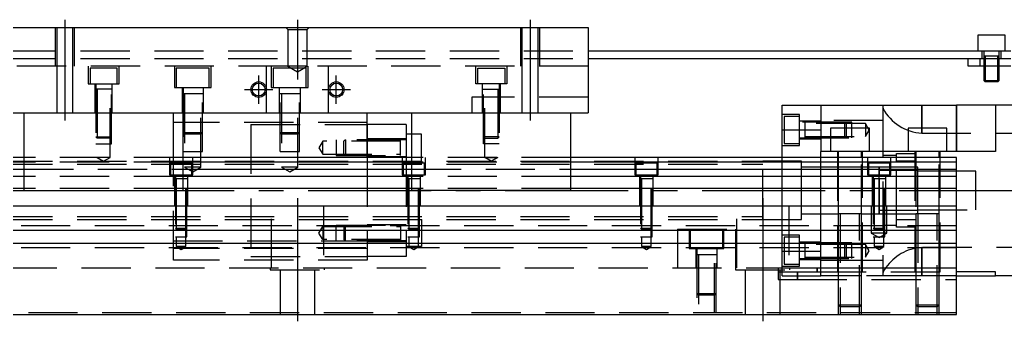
# Model space of a CAD drawing. Extents: x -13 to 561, y -279 to 87.
# Drawn here: x 115.4 to 369.6, y -247.7 to -169.7 of the extents above; entities that cross this region are included whole.
import ezdxf

# ---------------------------------------------------------------- set-up
doc = ezdxf.new("R2010")
doc.units = 0
doc.linetypes.add('CENTER', pattern=[50.8, 31.75, -6.35, 6.35, -6.35])
doc.linetypes.add('DASHED', pattern=[19.05, 12.7, -6.35])
doc.layers.get('0').update_dxf_attribs({"linetype": 'CONTINUOUS'})
doc.layers.add('CENTER', color=1, linetype='CENTER')

msp = doc.modelspace()

# ---------------------------------------------------------------- linework, layer by layer
at = {"color": 7, "linetype": 'CONTINUOUS'}
for p, q in [((112, -171.72), (262, -171.72)), ((262, -171.72), (262, -193.72)), ((369.5, -173.72), (362.5, -173.72)), ((362.5, -173.72), (362.5, -177.72)), ((369.5, -177.72), (369.5, -173.72)), ((262, -177.72), (371, -177.72)), ((262, -179.72), (363, -179.72)), ((360, -181.72), (360, -179.72)), ((363, -179.72), (363, -181.72)), ((363, -179.72), (371, -179.72)), ((363, -179.72), (371, -179.72)), ((363, -181.72), (360, -181.72)), ((371, -181.72), (363, -181.72)), ((364, -181.72), (364, -185.37)), ((364.35, -181.72), (364.35, -185.72)), ((367.65, -185.72), (367.65, -181.72)), ((368, -185.37), (368, -181.72)), ((364, -185.37), (368, -185.37)), ((364, -185.37), (364.35, -185.72)), ((367.65, -185.72), (368, -185.37)), ((367.65, -185.72), (364.35, -185.72)), ((312, -191.72), (322, -191.72)), ((312, -198.067524), (312, -191.72)), ((322, -191.72), (322, -203.72)), ((322, -191.72), (357, -191.72)), ((357, -203.72), (357, -191.72)), ((367, -191.72), (357, -191.72)), ((375, -191.72), (367, -191.72)), ((367, -191.72), (367, -203.72)), ((112, -193.72), (262, -193.72)), ((116.5, -213.72), (116.5, -193.72)), ((157.5, -213.72), (157.5, -193.72)), ((205, -205.22), (205, -193.72)), ((216.5, -213.72), (216.5, -193.72)), ((257.5, -213.72), (257.5, -193.72)), ((215, -196.72), (205, -196.72)), ((205, -196.72), (205, -205.22)), ((215, -196.72), (215, -205.22)), ((312, -198.067524), (322, -198.067524)), ((312, -205.22), (312, -198.067524)), ((334.5, -197.72), (324.5, -197.72)), ((324.5, -197.72), (324.5, -203.72)), ((334.5, -203.72), (334.5, -197.72)), ((354.5, -197.72), (344.5, -197.72)), ((344.5, -197.72), (344.5, -203.72)), ((354.5, -203.72), (354.5, -197.72)), ((216.5, -199.22), (215, -199.22)), ((116.5, -205.22), (17, -205.22)), ((216.5, -205.22), (157.5, -205.22)), ((357, -205.22), (257.5, -205.22)), ((322, -205.22), (322, -203.72)), ((367, -203.72), (322, -203.72)), ((357, -245.72), (357, -205.22)), ((116.5, -206.472272), (17, -206.472272)), ((17, -208.24668), (116.5, -208.24668)), ((216.5, -206.472272), (157.5, -206.472272)), ((157.5, -208.24668), (216.5, -208.24668)), ((357, -206.472272), (257.5, -206.472272)), ((257.5, -208.24668), (357, -208.24668)), ((337, -213.72), (337, -207.719994)), ((337, -219.720006), (337, -207.719994)), ((116.5, -210.143076), (17, -210.143076)), ((216.5, -210.143076), (157.5, -210.143076)), ((357, -210.143076), (257.5, -210.143076)), ((337, -208.595), (337, -209.72)), ((338, -208.595), (337, -208.595)), ((337, -210.719788), (337, -218.845)), ((339.75, -208.595), (338, -208.595)), ((341.5, -208.595), (339.75, -208.595)), ((346.5, -208.595), (341.5, -208.595)), ((347, -208.595), (346.5, -208.595)), ((116.5, -213.197372), (17, -213.197372)), ((216.5, -213.197372), (157.5, -213.197372)), ((357, -213.197372), (257.5, -213.197372)), ((116.5, -213.72), (157.5, -213.72)), ((257.5, -213.72), (216.5, -213.72)), ((17, -217.72), (357, -217.72)), ((337, -219.720006), (337, -218.845)), ((337, -218.845), (347, -218.845)), ((352.500006, -219.72), (346.499994, -219.72)), ((352.500006, -219.72), (346.499994, -219.72)), ((357, -224.02), (17, -224.02)), ((357, -227.42), (17, -227.42)), ((367, -234.72), (357, -234.72)), ((357, -235.72), (367, -235.72)), ((367, -235.72), (367, -234.72)), ((390, -235.72), (367, -235.72)), ((17, -245.72), (357, -245.72))]:
    msp.add_line(p, q, dxfattribs=at)
at = {"color": 3, "linetype": 'DASHED'}
for p, q in [((124.500006, -171.72), (124.500006, -181.72)), ((124.9, -171.72), (124.9, -181.72)), ((129.1, -181.72), (129.1, -171.72)), ((129.499994, -181.72), (129.499994, -171.72)), ((184.5, -172.22), (184, -171.72)), ((184.5, -172.22), (184.5, -181.72)), ((184.5, -172.22), (189.5, -172.22)), ((189.5, -172.22), (190, -171.72)), ((189.5, -181.72), (189.5, -172.22)), ((244.500006, -171.72), (244.500006, -181.72)), ((244.9, -171.72), (244.9, -181.72)), ((249.1, -181.72), (249.1, -171.72)), ((249.499994, -181.72), (249.499994, -171.72)), ((112, -177.72), (262, -177.72)), ((363.5, -177.72), (363.5, -179.72)), ((364, -177.72), (364, -181.72)), ((368, -181.72), (368, -177.72)), ((368.5, -179.72), (368.5, -177.72)), ((112, -179.72), (262, -179.72)), ((360, -179.72), (363, -179.72)), ((368.000006, -179.12), (363.999994, -179.12)), ((364.35, -179.12), (364.35, -181.72)), ((367.65, -181.72), (367.65, -179.12)), ((184.5, -181.72), (112, -181.72)), ((124.9, -181.72), (124.9, -193.72)), ((129.1, -193.72), (129.1, -181.72)), ((133, -181.72), (133, -186.22)), ((140.5, -182.22), (133.5, -182.22)), ((133.5, -182.22), (133.5, -186.22)), ((140.5, -186.22), (140.5, -182.22)), ((141, -186.22), (141, -181.72)), ((155.25, -181.72), (155.25, -187.22)), ((164.25, -182.22), (155.75, -182.22)), ((155.75, -182.22), (155.75, -187.22)), ((164.25, -187.22), (164.25, -182.22)), ((164.75, -187.22), (164.75, -181.72)), ((179, -193.72), (179, -181.72)), ((180.25, -181.72), (180.25, -187.22)), ((189.25, -182.22), (180.75, -182.22)), ((180.75, -182.22), (180.75, -187.22)), ((189.5, -181.72), (184.5, -181.72)), ((184.5, -181.72), (187, -183.163376)), ((187, -183.163376), (189.5, -181.72)), ((189.25, -187.22), (189.25, -182.22)), ((262, -181.72), (189.5, -181.72)), ((189.75, -187.22), (189.75, -181.72)), ((195, -193.72), (195, -181.72)), ((233, -186.22), (233, -181.72)), ((233.5, -182.22), (240.5, -182.22)), ((233.5, -186.22), (233.5, -182.22)), ((240.5, -182.22), (240.5, -186.22)), ((241, -181.72), (241, -186.22)), ((244.9, -181.72), (244.9, -193.72)), ((249.1, -193.72), (249.1, -181.72)), ((133, -186.22), (141, -186.22)), ((134.75, -186.22), (134.75, -193.72)), ((134.999972, -186.22), (135.000006, -201.72)), ((139.25, -187.62), (134.999994, -187.62)), ((135.35, -187.62), (135.35, -205.22)), ((138.65, -205.22), (138.65, -187.62)), ((138.999994, -201.72), (139.000028, -186.22)), ((139.25, -193.72), (139.25, -186.22)), ((155.25, -187.22), (164.75, -187.22)), ((157.25, -187.22), (157.25, -193.72)), ((157.500006, -187.22), (157.500006, -203.72)), ((162.499994, -203.72), (162.499994, -187.22)), ((162.75, -193.72), (162.75, -187.22)), ((180.25, -187.22), (189.75, -187.22)), ((182.25, -187.22), (182.25, -193.72)), ((182.500006, -203.72), (182.500006, -187.22)), ((187.499994, -203.72), (187.499994, -187.22)), ((187.75, -193.72), (187.75, -187.22)), ((241, -186.22), (233, -186.22)), ((234.75, -193.72), (234.75, -186.22)), ((234.75, -187.62), (239.000006, -187.62)), ((235.000006, -201.72), (234.999972, -186.22)), ((235.35, -205.22), (235.35, -187.62)), ((238.65, -187.62), (238.65, -205.22)), ((239.000028, -186.22), (238.999994, -201.72)), ((239.25, -186.22), (239.25, -193.72)), ((162.500006, -188.82), (157.499994, -188.82)), ((157.9, -188.82), (157.9, -207.72)), ((162.1, -207.72), (162.1, -188.82)), ((187.500006, -188.82), (182.499994, -188.82)), ((182.9, -188.82), (182.9, -207.72)), ((187.1, -207.72), (187.1, -188.82)), ((232, -189.72), (232, -193.72)), ((262, -189.72), (232, -189.72)), ((338, -191.72), (338, -192.336596)), ((338, -192.336596), (338, -235.103404)), ((338, -192.336596), (338.037764, -192.64036)), ((348, -198.980598), (348, -191.72)), ((348, -191.72), (348, -198.980598)), ((357, -191.72), (357, -203.72)), ((155, -205.22), (155, -193.72)), ((316.5, -194.16365), (312, -194.16365)), ((312.5, -194.66365), (312.5, -198.16365)), ((316.5, -194.66365), (312.5, -194.66365)), ((316.5, -202.16365), (316.5, -194.16365)), ((338, -195.72), (322, -195.72)), ((205, -196.22), (155, -196.22)), ((175, -196.72), (175, -230.72)), ((175, -196.72), (205, -196.72)), ((312.5, -198.16365), (312.5, -201.66365)), ((322, -195.91365), (316.5, -195.91365)), ((330, -196.163656), (316.5, -196.163641)), ((317.9, -196.163646), (317.9, -200.163656)), ((333.5, -196.51365), (317.9, -196.51365)), ((328.15, -198.16365), (328.15, -196.16365)), ((328.5, -196.51365), (328.15, -196.16365)), ((328.15, -200.16365), (328.15, -198.16365)), ((328.5, -196.51365), (328.5, -198.16365)), ((328.5, -198.16365), (328.5, -199.81365)), ((330, -200.163646), (330, -196.163656)), ((333.5, -196.51365), (333.5, -199.81365)), ((334.452628, -198.16365), (333.5, -196.51365)), ((333.5, -199.81365), (334.452628, -198.16365)), ((135, -199.87), (139, -199.87)), ((135, -199.87), (135.35, -200.22)), ((138.65, -200.22), (135.35, -200.22)), ((138.65, -200.22), (139, -199.87)), ((157.5, -198.82), (160, -198.82)), ((157.5, -198.82), (157.9, -199.22)), ((160, -199.22), (157.9, -199.22)), ((160, -198.82), (160.35, -198.82)), ((160.35, -199.22), (160, -199.22)), ((160.35, -198.82), (162.5, -198.82)), ((162.1, -199.22), (160.35, -199.22)), ((162.1, -199.22), (162.5, -198.82)), ((182.5, -198.82), (187.5, -198.82)), ((182.5, -198.82), (182.9, -199.22)), ((187.1, -199.22), (182.9, -199.22)), ((187.1, -199.22), (187.5, -198.82)), ((215, -200.719975), (197, -200.720006)), ((197, -200.720006), (197, -204.719994)), ((199.35, -200.72), (199, -201.07)), ((199.35, -200.72), (199.35, -204.72)), ((215, -200.47), (205, -200.47)), ((213.6, -204.720006), (213.6, -200.719994)), ((219, -199.22), (216.5, -199.22)), ((219, -205.22), (219, -199.22)), ((239, -199.87), (235, -199.87)), ((235.35, -200.22), (235, -199.87)), ((235.35, -200.22), (238.65, -200.22)), ((239, -199.87), (238.65, -200.22)), ((316.5, -200.163661), (330, -200.163646)), ((316.5, -200.41365), (322, -200.41365)), ((317.9, -199.81365), (333.5, -199.81365)), ((328.15, -200.16365), (328.5, -199.81365)), ((348, -198.980598), (380, -198.980598)), ((135.000006, -201.72), (138.999994, -201.72)), ((193.5, -201.07), (192.547372, -202.72)), ((192.547372, -202.72), (193.5, -204.37)), ((193.5, -204.37), (193.5, -201.07)), ((213.6, -201.07), (193.5, -201.07)), ((199, -204.37), (199, -201.07)), ((238.999994, -201.72), (235.000006, -201.72)), ((312, -202.16365), (316.5, -202.16365)), ((312.5, -201.66365), (316.5, -201.66365)), ((157.5, -205.22), (116.5, -205.22)), ((138.65, -205.22), (135.35, -205.22)), ((135.35, -205.22), (137, -206.172628)), ((137, -206.172628), (138.65, -205.22)), ((154, -205.22), (154, -209.72)), ((155, -231.72), (155, -205.22)), ((157.500006, -203.72), (162.499994, -203.72)), ((160, -209.72), (160, -205.22)), ((182.500006, -203.72), (187.499994, -203.72)), ((193.5, -204.37), (213.6, -204.37)), ((197, -204.719994), (215, -204.720025)), ((199, -204.37), (199.35, -204.72)), ((205, -204.97), (215, -204.97)), ((205, -205.22), (205, -230.72)), ((205, -205.22), (205, -231.72)), ((214, -205.22), (214, -209.72)), ((215, -205.22), (215, -230.72)), ((257.5, -205.22), (216.5, -205.22)), ((219, -206.22), (219, -205.22)), ((220, -209.72), (220, -205.22)), ((235.35, -205.22), (238.65, -205.22)), ((237, -206.172628), (235.35, -205.22)), ((238.65, -205.22), (237, -206.172628)), ((274, -205.22), (274, -209.72)), ((280, -209.72), (280, -205.22)), ((312, -217.72), (312, -205.22)), ((322, -217.72), (322, -205.22)), ((326.25, -203.72), (326.25, -234.72)), ((326.5, -203.72), (326.5, -205.22)), ((326.5, -205.22), (326.5, -217.72)), ((332.5, -205.22), (332.5, -203.72)), ((332.5, -219.725), (332.5, -205.22)), ((332.75, -234.72), (332.75, -203.72)), ((334, -205.22), (334, -209.72)), ((341.5, -204.72), (338, -204.72)), ((340, -209.72), (340, -205.22)), ((341.5, -204.22), (346.5, -204.22)), ((341.5, -205.22), (341.5, -204.22)), ((341.5, -206.22), (341.5, -205.22)), ((346.25, -203.72), (346.25, -234.72)), ((346.5, -203.72), (346.5, -205.22)), ((346.5, -205.22), (346.5, -219.725)), ((352.5, -205.22), (352.5, -203.72)), ((352.5, -219.725), (352.5, -205.22)), ((352.75, -234.72), (352.75, -203.72)), ((54, -206.22), (307, -206.22)), ((54, -206.97), (307, -206.97)), ((157.5, -206.472272), (116.5, -206.472272)), ((116.5, -208.24668), (157.5, -208.24668)), ((159.75, -206.72), (154.25, -206.72)), ((154.25, -206.72), (154.25, -209.72)), ((162.1, -207.72), (157.9, -207.72)), ((157.9, -207.72), (160, -208.932436)), ((159.75, -209.72), (159.75, -206.72)), ((160, -208.932436), (162.1, -207.72)), ((187.1, -207.72), (182.9, -207.72)), ((182.9, -207.72), (185, -208.932436)), ((185, -208.932436), (187.1, -207.72)), ((219.75, -206.72), (214.25, -206.72)), ((214.25, -206.72), (214.25, -209.72)), ((215, -206.22), (219, -206.22)), ((257.5, -206.472272), (216.5, -206.472272)), ((216.5, -208.24668), (257.5, -208.24668)), ((219.75, -209.72), (219.75, -206.72)), ((279.75, -206.72), (274.25, -206.72)), ((274.25, -206.72), (274.25, -209.72)), ((279.75, -209.72), (279.75, -206.72)), ((307, -206.22), (306.995, -206.22)), ((307, -221.22), (307, -206.22)), ((307.005, -206.22), (307, -206.22)), ((312, -206.22), (307, -206.22)), ((317, -206.22), (312, -206.22)), ((317, -213.72), (317, -206.22)), ((322, -207.72), (317, -207.72)), ((326.5, -207.72), (322, -207.72)), ((332.5, -207.72), (326.5, -207.72)), ((334.25, -207.72), (332.5, -207.72)), ((339.75, -206.72), (334.25, -206.72)), ((334.25, -206.72), (334.25, -209.72)), ((337.005, -207.72), (334.25, -207.72)), ((338, -207.72), (336.995, -207.72)), ((337, -207.72), (337, -209.719258)), ((337, -208.394966), (337, -207.72)), ((339.75, -207.72), (338, -207.72)), ((339.75, -209.72), (339.75, -206.72)), ((341.5, -207.72), (339.75, -207.72)), ((341.5, -221.22), (341.5, -206.22)), ((346.5, -206.22), (341.5, -206.22)), ((346.5, -207.72), (341.5, -207.72)), ((347, -207.72), (346.5, -207.72)), ((347, -213.72), (347, -207.72)), ((157.5, -210.143076), (116.5, -210.143076)), ((154, -209.72), (160, -209.72)), ((155.25, -209.72), (155.25, -217.72)), ((158.500006, -210.72), (155.499994, -210.72)), ((155.500006, -209.72), (155.500006, -225.72)), ((155.75, -210.72), (155.75, -225.72)), ((158.25, -225.72), (158.25, -210.72)), ((158.499994, -225.72), (158.499994, -209.72)), ((158.75, -217.72), (158.75, -209.72)), ((214, -209.72), (220, -209.72)), ((215.25, -209.72), (215.25, -217.72)), ((218.500006, -210.72), (215.499994, -210.72)), ((215.500006, -209.72), (215.500006, -225.72)), ((215.75, -210.72), (215.75, -225.72)), ((257.5, -210.143076), (216.5, -210.143076)), ((218.25, -225.72), (218.25, -210.72)), ((218.499994, -225.72), (218.499994, -209.72)), ((218.75, -217.72), (218.75, -209.72)), ((274, -209.72), (280, -209.72)), ((275.25, -209.72), (275.25, -217.72)), ((278.500006, -210.72), (275.499994, -210.72)), ((275.500006, -209.72), (275.500006, -225.72)), ((275.75, -210.72), (275.75, -225.72)), ((278.25, -225.72), (278.25, -210.72)), ((278.499994, -225.72), (278.499994, -209.72)), ((278.75, -217.72), (278.75, -209.72)), ((334, -209.72), (340, -209.72)), ((335.25, -209.72), (335.25, -217.72)), ((338.500006, -210.72), (335.499994, -210.72)), ((335.500006, -209.72), (335.500006, -225.72)), ((335.75, -210.72), (335.75, -225.72)), ((337, -210.719914), (337, -213.519974)), ((338.25, -225.72), (338.25, -210.72)), ((338.499994, -225.72), (338.499994, -209.72)), ((338.75, -217.72), (338.75, -209.72)), ((352.5, -208.72), (347, -208.72)), ((357, -208.72), (352.5, -208.72)), ((362, -208.72), (357, -208.72)), ((362, -213.72), (362, -208.72)), ((157.5, -213.197372), (116.5, -213.197372)), ((257.5, -213.197372), (216.5, -213.197372)), ((337, -213.519974), (337, -219.719164)), ((317, -217.72), (317, -213.72)), ((347, -219.72), (347, -213.72)), ((362, -218.72), (362, -213.72)), ((180.291796, -233.72), (180.291796, -217.72)), ((193.708204, -217.72), (193.708204, -233.72)), ((300.291796, -233.72), (300.291796, -217.72)), ((312, -224.02), (312, -217.72)), ((313.708204, -217.72), (313.708204, -233.72)), ((317, -221.22), (317, -217.72)), ((322, -224.02), (322, -217.72)), ((326.5, -217.72), (326.5, -219.72)), ((335, -217.72), (335, -224.72)), ((339, -224.72), (339, -217.72)), ((54, -220.47), (307, -220.47)), ((317, -219.72), (322, -219.72)), ((322, -219.72), (326.39999, -219.72)), ((332.500006, -219.72), (326.499994, -219.72)), ((326.5, -219.72), (326.5, -224.02)), ((327, -219.72), (327, -245.72)), ((332, -245.72), (332, -219.72)), ((332.5, -227.42), (332.5, -219.715)), ((332.60001, -219.72), (337.005, -219.72)), ((336.995, -219.72), (346.39999, -219.72)), ((337, -219.719164), (337, -219.72)), ((337.005, -219.72), (346.5, -219.72)), ((346.5, -219.715), (346.5, -227.42)), ((347, -218.72), (362, -218.72)), ((347, -219.72), (347, -245.72)), ((352, -245.72), (352, -219.72)), ((352.5, -227.42), (352.5, -219.715)), ((357, -222.87), (17, -222.87)), ((54, -221.22), (307, -221.22)), ((155.5, -223.47), (158.5, -223.47)), ((155.5, -223.47), (155.75, -223.72)), ((158.25, -223.72), (158.5, -223.47)), ((192.547372, -224.72), (193.5, -223.07)), ((193.5, -223.07), (193.5, -226.37)), ((193.5, -223.07), (213.6, -223.07)), ((197, -222.720006), (215, -222.719975)), ((197, -226.719994), (197, -222.720006)), ((199, -223.07), (199.35, -222.72)), ((199, -223.07), (199, -226.37)), ((199.35, -226.72), (199.35, -222.72)), ((205, -222.47), (215, -222.47)), ((213.6, -222.719994), (213.6, -226.720006)), ((215, -221.22), (219, -221.22)), ((215.5, -223.47), (218.5, -223.47)), ((215.5, -223.47), (215.75, -223.72)), ((218.25, -223.72), (218.5, -223.47)), ((219, -221.22), (219, -222.22)), ((219, -222.22), (219, -228.22)), ((275.5, -223.47), (278.5, -223.47)), ((275.5, -223.47), (275.75, -223.72)), ((278.25, -223.72), (278.5, -223.47)), ((307, -221.22), (312, -221.22)), ((312, -221.22), (317, -221.22)), ((335.5, -223.47), (338.5, -223.47)), ((335.5, -223.47), (335.75, -223.72)), ((338, -222.72), (341.5, -222.72)), ((338.25, -223.72), (338.5, -223.47)), ((341.5, -221.22), (346.5, -221.22)), ((341.5, -223.22), (341.5, -221.22)), ((346.5, -223.22), (341.5, -223.22)), ((155.500006, -225.72), (158.499994, -225.72)), ((158.25, -223.72), (155.75, -223.72)), ((155.75, -225.72), (155.75, -228.22)), ((158.25, -228.22), (158.25, -225.72)), ((193.5, -226.37), (192.547372, -224.72)), ((215.500006, -225.72), (218.499994, -225.72)), ((218.25, -223.72), (215.75, -223.72)), ((215.75, -225.72), (215.75, -228.22)), ((218.25, -228.22), (218.25, -225.72)), ((275.500006, -225.72), (278.499994, -225.72)), ((278.25, -223.72), (275.75, -223.72)), ((275.75, -225.72), (275.75, -228.22)), ((278.25, -228.22), (278.25, -225.72)), ((285, -223.72), (285, -224.02)), ((285, -223.72), (300, -223.72)), ((285, -224.02), (285, -227.42)), ((288, -223.72), (288, -228.72)), ((288.25, -223.72), (288.25, -224.02)), ((288.25, -224.02), (288.25, -227.42)), ((296.75, -224.02), (296.75, -223.72)), ((296.75, -227.42), (296.75, -224.02)), ((297, -228.72), (297, -223.72)), ((300, -223.72), (300, -224.02)), ((300, -224.02), (300, -227.42)), ((312, -227.42), (312, -224.02)), ((316.5, -225.27635), (312, -225.27635)), ((312.5, -225.77635), (312.5, -227.42)), ((316.5, -225.77635), (312.5, -225.77635)), ((316.5, -233.27635), (316.5, -225.27635)), ((322, -227.42), (322, -224.02)), ((326.5, -224.02), (326.5, -227.42)), ((339, -224.72), (335, -224.72)), ((335, -224.72), (337, -225.8747)), ((335.500006, -225.72), (338.499994, -225.72)), ((338.25, -223.72), (335.75, -223.72)), ((335.75, -225.72), (335.75, -228.22)), ((337, -225.8747), (339, -224.72)), ((338.25, -228.22), (338.25, -225.72)), ((357, -228.57), (17, -228.57)), ((155, -226.72), (205, -226.72)), ((205, -228.728332), (155, -228.728332)), ((158.25, -228.22), (155.75, -228.22)), ((155.75, -228.22), (157, -228.941688)), ((157, -228.941688), (158.25, -228.22)), ((213.6, -226.37), (193.5, -226.37)), ((215, -226.720025), (197, -226.719994)), ((199.35, -226.72), (199, -226.37)), ((215, -226.97), (205, -226.97)), ((219, -228.22), (215, -228.22)), ((218.25, -228.22), (215.75, -228.22)), ((215.75, -228.22), (217, -228.941688)), ((217, -228.941688), (218.25, -228.22)), ((278.25, -228.22), (275.75, -228.22)), ((275.75, -228.22), (277, -228.941688)), ((277, -228.941688), (278.25, -228.22)), ((285, -227.42), (285, -233.72)), ((288, -228.72), (297, -228.72)), ((288.25, -227.42), (288.25, -228.72)), ((289.75, -228.72), (289.75, -233.72)), ((290.000006, -228.72), (290.000006, -245.22)), ((294.999994, -245.22), (294.999994, -228.72)), ((295.25, -233.72), (295.25, -228.72)), ((296.75, -228.72), (296.75, -227.42)), ((300, -227.42), (300, -233.72)), ((312, -229.372476), (312, -227.42)), ((312.5, -227.42), (312.5, -229.27635)), ((322, -227.02635), (316.5, -227.02635)), ((330, -227.276354), (316.5, -227.276339)), ((317.9, -227.276344), (317.9, -231.276354)), ((333.5, -227.62635), (317.9, -227.62635)), ((322, -234.72), (322, -227.42)), ((326.5, -227.42), (326.5, -234.72)), ((328.15, -227.42), (328.15, -227.27635)), ((328.29365, -227.42), (328.15, -227.27635)), ((328.15, -229.27635), (328.15, -227.42)), ((328.5, -227.62635), (328.29365, -227.42)), ((328.5, -227.62635), (328.5, -229.27635)), ((330, -227.42), (330, -227.276354)), ((330, -231.276344), (330, -227.42)), ((332.5, -234.72), (332.5, -227.42)), ((333.5, -227.62635), (333.5, -230.92635)), ((334.452628, -229.27635), (333.5, -227.62635)), ((338.25, -228.22), (335.75, -228.22)), ((335.75, -228.22), (337, -228.941688)), ((337, -228.941688), (338.25, -228.22)), ((346.619728, -228.56908), (346.49952, -228.588974)), ((346.5, -227.42), (346.5, -234.72)), ((346.619312, -228.569146), (348, -228.459402)), ((346.99996, -228.517024), (346.619728, -228.56908)), ((348, -228.459402), (346.99996, -228.517024)), ((380, -228.459402), (348, -228.459402)), ((348, -235.72), (348, -228.459402)), ((348, -228.459402), (348, -234.72)), ((352.5, -234.72), (352.5, -227.42)), ((175, -230.72), (205, -230.72)), ((215, -230.72), (205, -230.72)), ((295.000006, -230.32), (289.999994, -230.32)), ((290.4, -230.32), (290.4, -245.22)), ((294.6, -245.22), (294.6, -230.32)), ((312, -229.372476), (322, -229.372476)), ((312, -233.72), (312, -229.372476)), ((312.5, -229.27635), (312.5, -232.77635)), ((316.5, -231.276359), (330, -231.276344)), ((317.9, -230.92635), (333.5, -230.92635)), ((328.15, -231.27635), (328.15, -229.27635)), ((328.15, -231.27635), (328.5, -230.92635)), ((328.5, -229.27635), (328.5, -230.92635)), ((333.5, -230.92635), (334.452628, -229.27635)), ((17, -233.72), (357, -233.72)), ((205, -231.72), (155, -231.72)), ((180, -233.72), (180, -234.22)), ((194, -234.22), (194, -233.72)), ((300, -233.72), (300, -234.22)), ((311, -233.72), (311, -234.72)), ((312, -233.27635), (316.5, -233.27635)), ((312, -235.72), (312, -233.72)), ((312.5, -232.77635), (316.5, -232.77635)), ((313.708204, -233.72), (357, -233.72)), ((314, -234.22), (314, -233.72)), ((316.5, -231.52635), (322, -231.52635)), ((321, -234.72), (321, -233.72)), ((321, -233.72), (321, -234.72)), ((322, -231.72), (326.5, -231.72)), ((326.5, -231.72), (327, -231.72)), ((327, -231.72), (332, -231.72)), ((332, -231.72), (332.5, -231.72)), ((332.5, -231.72), (338, -231.72)), ((180, -234.22), (194, -234.22)), ((182.5, -234.22), (182.5, -245.72)), ((191.5, -245.72), (191.5, -234.22)), ((300, -234.22), (314, -234.22)), ((302.5, -234.22), (302.5, -245.72)), ((311, -234.72), (321, -234.72)), ((311, -234.72), (311, -236.72)), ((311.5, -245.72), (311.5, -234.22)), ((312, -235.72), (322, -235.72)), ((316, -236.72), (316, -234.72)), ((316, -234.72), (316, -235.72)), ((316, -235.72), (316, -236.72)), ((321, -234.72), (357, -234.72)), ((322, -235.72), (322, -234.72)), ((326.5, -235.72), (322, -235.72)), ((326.5, -234.72), (326.5, -243.22)), ((327, -235.72), (326.5, -235.72)), ((326.500006, -234.72), (326.500006, -243.220006)), ((332, -235.72), (327, -235.72)), ((332.5, -235.72), (332, -235.72)), ((332.499994, -243.220006), (332.499994, -234.72)), ((332.5, -243.22), (332.5, -234.72)), ((346.5, -235.72), (332.5, -235.72)), ((338.058008, -234.72085), (338, -235.103404)), ((338, -235.103404), (338, -235.72)), ((346.5, -234.72), (346.5, -243.22)), ((347, -235.72), (346.5, -235.72)), ((346.500006, -234.72), (346.500006, -243.220006)), ((352, -235.72), (347, -235.72)), ((348, -234.72), (348, -235.72)), ((352.5, -235.72), (352, -235.72)), ((352.499994, -243.220006), (352.499994, -234.72)), ((352.5, -243.22), (352.5, -234.72)), ((357, -235.72), (352.5, -235.72)), ((311, -236.72), (316, -236.72)), ((316, -236.72), (357, -236.72)), ((290, -240.32), (295, -240.32)), ((290, -240.32), (290.4, -240.72)), ((294.6, -240.72), (290.4, -240.72)), ((294.6, -240.72), (295, -240.32)), ((326.5, -243.22), (332.5, -243.22)), ((326.5, -243.22), (327, -243.72)), ((326.500006, -243.220006), (326.500006, -245.72)), ((332, -243.72), (327, -243.72)), ((332, -243.72), (332.5, -243.22)), ((332.499994, -245.72), (332.499994, -243.220006)), ((346.5, -243.22), (352.5, -243.22)), ((346.5, -243.22), (347, -243.72)), ((346.500006, -243.220006), (346.500006, -245.72)), ((352, -243.72), (347, -243.72)), ((352, -243.72), (352.5, -243.22)), ((352.499994, -245.72), (352.499994, -243.220006)), ((79.499994, -245.22), (357, -245.22))]:
    msp.add_line(p, q, dxfattribs=at)
at = {"color": 3, "linetype": 'CONTINUOUS'}
for centre in [(177, -187.72), (197, -187.72)]:
    msp.add_circle(centre, 2, dxfattribs=at)
at = {"color": 7, "linetype": 'CONTINUOUS'}
for centre in [(177, -187.72), (197, -187.72)]:
    msp.add_circle(centre, 1.65, dxfattribs=at)
at = {"color": 3, "linetype": 'DASHED'}
for centre, radius, start, end in [((348.811246, -186.709102), 12.298282, 208.83464497, 266.2177859), ((349.07768, -241.014716), 12.690388, 101.721719, 150.267227)]:
    msp.add_arc(centre, radius, start, end, dxfattribs=at)
at = {"layer": 'CENTER', "color": 1, "linetype": 'CENTER'}
for p, q in [((127, -169.72), (127, -195.72)), ((187, -169.72), (187, -185.163376)), ((247, -169.72), (247, -195.72)), ((177, -191.37), (177, -184.07)), ((197, -191.37), (197, -184.07)), ((173.35, -187.72), (180.65, -187.72)), ((193.35, -187.72), (200.65, -187.72)), ((-13.447893, -213.72), (414.546148, -213.72)), ((187, -215.72), (187, -247.72)), ((307, -215.72), (307, -247.72))]:
    msp.add_line(p, q, dxfattribs=at)

doc.saveas('drawing.dxf')
